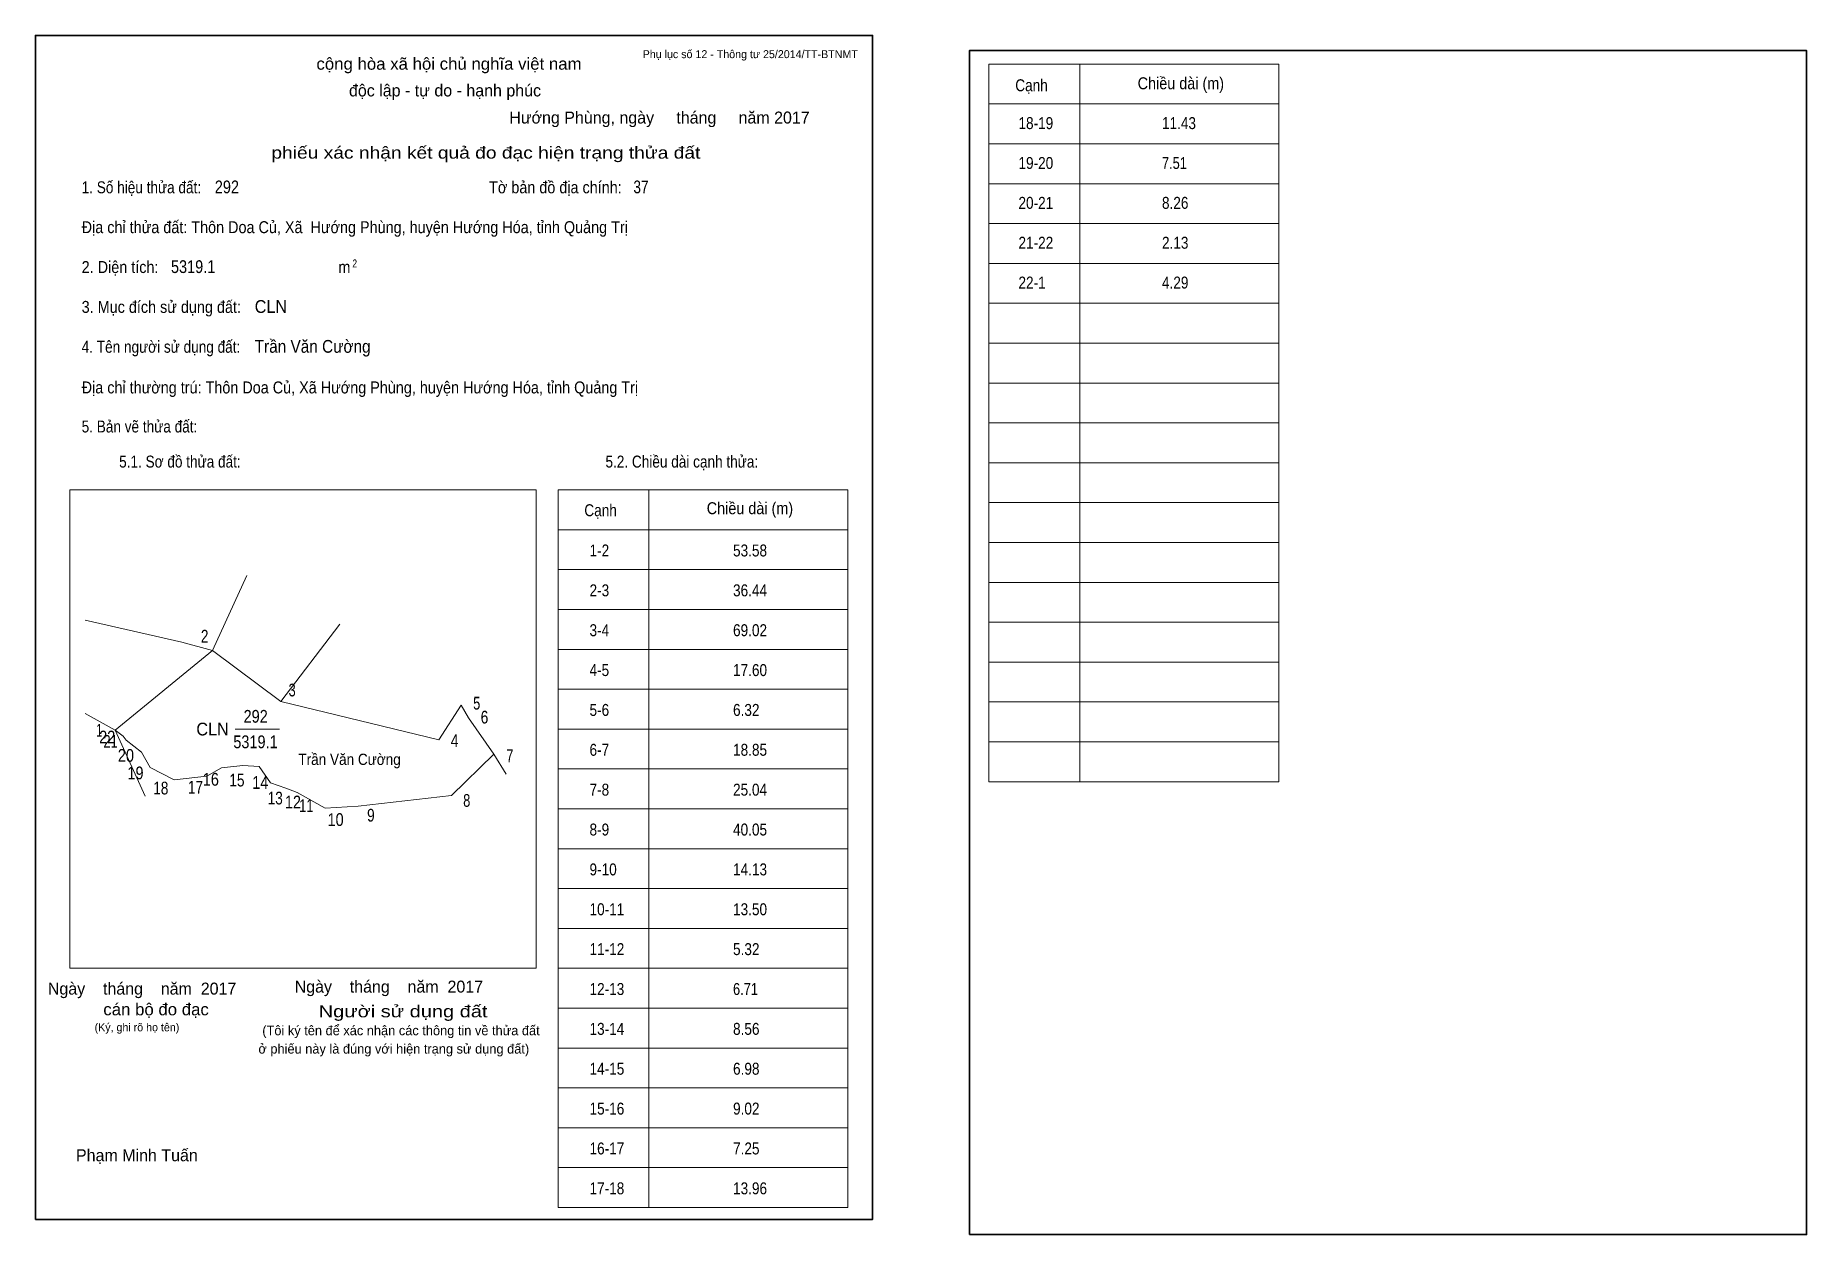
# Model space of a CAD drawing. Header units: centimetres. Extents: x 0 to 44.4, y -0.4 to 29.7.
import ezdxf
from ezdxf.enums import TextEntityAlignment as Align

# ---------------------------------------------------------------- set-up
doc = ezdxf.new("R2010")
doc.units = ezdxf.units.CM
doc.header["$LTSCALE"] = 0.12
for name, color, linetype in [('2', 7, 'Continuous'), ('30', 7, 'Continuous'), ('32', 7, 'Continuous'), ('34', 7, 'Continuous')]:
    doc.layers.add(name, color=color, linetype=linetype)
for name, color, linetype, lineweight in [('33', 7, 'Continuous', 13), ('6', 7, 'Continuous', 13), ('63', 7, 'Continuous', 13)]:
    doc.layers.add(name, color=color, linetype=linetype, lineweight=lineweight)

msp = doc.modelspace()

# ---------------------------------------------------------------- linework, layer by layer
at = {"layer": '33'}
msp.add_line((5.01, 12.3), (6.12, 12.3), dxfattribs=at)
at = {"layer": '6'}
for p, q in [((1.25, 15.03), (3.67, 14.48)), ((2, 12.27), (1.25, 12.69)), ((2, 12.27), (2.75, 10.62)), ((11.81, 11.17), (11.5, 11.67)), ((7.27, 10.32), (6.57, 10.71)), ((8.1, 10.37), (7.27, 10.32))]:
    msp.add_line(p, q, dxfattribs=at)
for points in [[(5.3, 16.15), (4.44, 14.27), (3.67, 14.48)], [(2, 12.27), (4.44, 14.27), (6.16, 12.99), (7.64, 14.93)], [(6.16, 12.99), (10.12, 12.03), (10.68, 12.9)], [(10.68, 12.9), (10.86, 12.58), (11.5, 11.67)], [(2, 12.27), (2.2, 12.12), (2.28, 12.02)], [(2.28, 12.02), (2.66, 11.72), (2.88, 11.34)], [(11.5, 11.67), (10.44, 10.63), (8.1, 10.37)], [(4.3, 11.12), (3.48, 11.03), (2.88, 11.34)], [(4.3, 11.12), (4.67, 11.33), (5.2, 11.39)], [(5.9, 10.95), (5.61, 11.36), (5.2, 11.39)], [(5.9, 10.95), (6.28, 10.82), (6.57, 10.71)]]:
    msp.add_lwpolyline(points, dxfattribs=at)
at = {"layer": '63'}
for p, q in [((23.92, 28.98), (31.19, 28.98)), ((23.92, 10.98), (23.92, 28.98)), ((26.2, 10.98), (26.2, 28.98)), ((31.19, 10.98), (31.19, 28.98)), ((23.92, 27.98), (31.19, 27.98)), ((23.92, 26.98), (31.19, 26.98)), ((23.92, 25.98), (31.19, 25.98)), ((23.92, 24.98), (31.19, 24.98)), ((23.92, 23.98), (31.19, 23.98)), ((23.92, 22.98), (31.19, 22.98)), ((23.92, 21.98), (31.19, 21.98)), ((23.92, 20.98), (31.19, 20.98)), ((23.92, 19.98), (31.19, 19.98)), ((23.92, 18.98), (31.19, 18.98)), ((0.86, 18.3), (12.56, 18.3)), ((0.86, 6.3), (0.86, 18.3)), ((12.56, 6.3), (12.56, 18.3)), ((13.11, 18.3), (20.38, 18.3)), ((13.11, 0.3), (13.11, 18.3)), ((15.39, 0.3), (15.39, 18.3)), ((20.38, 0.3), (20.38, 18.3)), ((23.92, 17.98), (31.19, 17.98)), ((13.11, 17.3), (20.38, 17.3)), ((23.92, 16.98), (31.19, 16.98)), ((13.11, 16.3), (20.38, 16.3)), ((23.92, 15.98), (31.19, 15.98)), ((13.11, 15.3), (20.38, 15.3)), ((23.92, 14.98), (31.19, 14.98)), ((13.11, 14.3), (20.38, 14.3)), ((23.92, 13.98), (31.19, 13.98)), ((13.11, 13.3), (20.38, 13.3)), ((23.92, 12.98), (31.19, 12.98)), ((13.11, 12.3), (20.38, 12.3)), ((23.92, 11.98), (31.19, 11.98)), ((13.11, 11.3), (20.38, 11.3)), ((23.92, 10.98), (31.19, 10.98)), ((13.11, 10.3), (20.38, 10.3)), ((13.11, 9.3), (20.38, 9.3)), ((13.11, 8.3), (20.38, 8.3)), ((13.11, 7.3), (20.38, 7.3)), ((0.86, 6.3), (12.56, 6.3)), ((13.11, 6.3), (20.38, 6.3)), ((13.11, 5.3), (20.38, 5.3)), ((13.11, 4.3), (20.38, 4.3)), ((13.11, 3.3), (20.38, 3.3)), ((13.11, 2.3), (20.38, 2.3)), ((13.11, 1.3), (20.38, 1.3)), ((13.11, 0.3), (20.38, 0.3))]:
    msp.add_line(p, q, dxfattribs=at)
at = {"layer": '63', "lineweight": 35}
for points in [[(0, 0), (0, 29.7), (21, 29.7), (21, 0)], [(23.43, -0.38), (23.43, 29.32), (44.43, 29.32), (44.43, -0.38)]]:
    msp.add_lwpolyline(points, close=True, dxfattribs=at)

# ---------------------------------------------------------------- texts
at = {"layer": '2', "width": 0.9}
msp.add_text('Trần Văn Cường', height=0.2828, dxfattribs=at).set_placement((7.88, 11.4), align=Align.CENTER)
at = {"layer": '30'}
for s, width, p in [('18-19', 0.85, (24.66, 27.35)), ('11.43', 0.85, (28.26, 27.35)), ('19-20', 0.85, (24.66, 26.35)), ('7.51', 0.8, (28.26, 26.35)), ('20-21', 0.85, (24.66, 25.35)), ('8.26', 0.85, (28.26, 25.35)), ('21-22', 0.85, (24.66, 24.35)), ('2.13', 0.85, (28.26, 24.35)), ('22-1', 0.85, (24.66, 23.35)), ('4.29', 0.85, (28.26, 23.35)), ('1-2', 0.85, (13.9, 16.63)), ('53.58', 0.85, (17.5, 16.63)), ('2-3', 0.85, (13.9, 15.63)), ('36.44', 0.85, (17.5, 15.63)), ('3-4', 0.85, (13.9, 14.63)), ('69.02', 0.85, (17.5, 14.63)), ('4-5', 0.85, (13.9, 13.63)), ('17.60', 0.85, (17.5, 13.63)), ('5-6', 0.85, (13.9, 12.63)), ('6.32', 0.85, (17.5, 12.63)), ('6-7', 0.85, (13.9, 11.63)), ('18.85', 0.85, (17.5, 11.63)), ('7-8', 0.85, (13.9, 10.63)), ('25.04', 0.85, (17.5, 10.63)), ('8-9', 0.85, (13.9, 9.63)), ('40.05', 0.85, (17.5, 9.63)), ('9-10', 0.85, (13.9, 8.63)), ('14.13', 0.85, (17.5, 8.63)), ('10-11', 0.85, (13.9, 7.63)), ('13.50', 0.85, (17.5, 7.63)), ('11-12', 0.85, (13.9, 6.63)), ('5.32', 0.85, (17.5, 6.63)), ('12-13', 0.85, (13.9, 5.63)), ('6.71', 0.8, (17.5, 5.63)), ('13-14', 0.85, (13.9, 4.63)), ('8.56', 0.85, (17.5, 4.63)), ('14-15', 0.85, (13.9, 3.63)), ('6.98', 0.85, (17.5, 3.63)), ('15-16', 0.85, (13.9, 2.63)), ('9.02', 0.85, (17.5, 2.63)), ('16-17', 0.85, (13.9, 1.63)), ('7.25', 0.85, (17.5, 1.63)), ('17-18', 0.85, (13.9, 0.63)), ('13.96', 0.85, (17.5, 0.63))]:
    msp.add_text(s, height=0.3, dxfattribs=dict(at, width=width)).set_placement(p)
at = {"layer": '32'}
for s, width, p in [('2', 0.8, (4.245, 14.47)), ('3', 0.75, (6.44, 13.12)), ('5', 0.75, (11.07, 12.79)), ('6', 0.8, (11.265, 12.44)), ('1', 0.65, (1.6, 12.11)), ('22', 0.85, (1.8, 11.94)), ('21', 0.75, (1.885, 11.83)), ('4', 0.8, (10.515, 11.85)), ('20', 0.85, (2.27, 11.48)), ('7', 0.75, (11.9, 11.47)), ('19', 0.85, (2.51, 11.04)), ('16', 0.85, (4.4, 10.88)), ('15', 0.8, (5.055, 10.86)), ('14', 0.85, (5.64, 10.8)), ('18', 0.8, (3.145, 10.66)), ('17', 0.8, (4.015, 10.68)), ('13', 0.8, (6.015, 10.41)), ('8', 0.75, (10.82, 10.35)), ('12', 0.85, (6.46, 10.31)), ('11', 0.75, (6.795, 10.22)), ('9', 0.8, (8.415, 9.98)), ('10', 0.85, (7.53, 9.87))]:
    msp.add_text(s, height=0.32, dxfattribs=dict(at, width=width)).set_placement(p, align=Align.CENTER)
at = {"layer": '33', "width": 0.95}
msp.add_text('CLN', height=0.32, dxfattribs=at).set_placement((4.85, 12.14), align=Align.RIGHT)
at = {"layer": '33', "width": 0.85}
for s, p in [('292', (5.525, 12.46)), ('5319.1', (5.52, 11.82))]:
    msp.add_text(s, height=0.32, dxfattribs=at).set_placement(p, align=Align.CENTER)
at = {"layer": '34'}
for s, width, p in [('292', 0.85, (4.5, 25.74)), ('37', 0.8, (15, 25.74)), ('5319.1', 0.85, (3.4, 23.74)), ('CLN', 0.95, (5.5, 22.74)), ('Trần Văn Cường', 0.9, (5.5, 21.74))]:
    msp.add_text(s, height=0.32, dxfattribs=dict(at, width=width)).set_placement(p)
at = {"layer": '63'}
for s, height, p in [('Phụ lục số 12 - Thông tư 25/2014/TT-BTNMT', 0.2, (20.63, 29.13)), ('Ngày    tháng    năm  2017', 0.3, (5.04, 5.64)), ('Ngày    tháng    năm  2017', 0.3, (11.23, 5.69)), ('(Ký, ghi rõ họ tên)', 0.2, (3.61, 4.72))]:
    msp.add_text(s, height=height, dxfattribs=at).set_placement(p, align=Align.RIGHT)
at = {"layer": '63', "width": 1.05}
msp.add_text('cộng hòa xã hội chủ nghĩa việt nam', height=0.3, dxfattribs=at).set_placement((10.375, 28.84), align=Align.CENTER)
at = {"layer": '63'}
for s, height, p in [('độc lập - tự do - hạnh phúc', 0.3, (10.275, 28.17)), ('Hướng Phùng, ngày     tháng     năm 2017', 0.3, (15.655, 27.49)), ('(Tôi ký tên để xác nhận các thông tin về thửa đất ', 0.24, (9.215, 4.62)), ('ở phiếu này là đúng với hiện trạng sử dụng đất)', 0.24, (8.99, 4.16)), ('Phạm Minh Tuấn', 0.3, (2.545, 1.46))]:
    msp.add_text(s, height=height, dxfattribs=at).set_placement(p, align=Align.CENTER)
for s, height, width, p in [('Cạnh', 0.3, 0.85, (24.58, 28.3)), ('Chiều dài (m)', 0.3, 0.9, (27.65, 28.35)), ('1. Số hiệu thửa đất:', 0.3, 0.85, (1.16, 25.74)), ('Tờ bản đồ địa chính:', 0.3, 0.9, (11.38, 25.74)), ('Địa chỉ thửa đất: Thôn Doa Củ, Xã  Hướng Phùng, huyện Hướng Hóa, tỉnh Quảng Trị', 0.3, 0.9, (1.16, 24.74)), ('2. Diện tích:', 0.3, 0.9, (1.16, 23.74)), ('2', 0.2, 0.8, (7.95, 23.88)), ('m', 0.3, 0.9, (7.6, 23.74)), ('3. Mục đích sử dụng đất:', 0.3, 0.9, (1.16, 22.74)), ('4. Tên người sử dụng đất:', 0.3, 0.85, (1.16, 21.74)), ('Địa chỉ thường trú: Thôn Doa Củ, Xã Hướng Phùng, huyện Hướng Hóa, tỉnh Quảng Trị', 0.3, 0.9, (1.16, 20.72)), ('5. Bản vẽ thửa đất:', 0.3, 0.85, (1.16, 19.74)), ('5.1. Sơ đồ thửa đất:', 0.3, 0.85, (2.1, 18.86)), ('5.2. Chiều dài cạnh thửa:', 0.3, 0.85, (14.3, 18.86)), ('Cạnh', 0.3, 0.85, (13.77, 17.64)), ('Chiều dài (m)', 0.3, 0.9, (16.84, 17.69))]:
    msp.add_text(s, height=height, dxfattribs=dict(at, width=width)).set_placement(p)
for s, width, p in [('phiếu xác nhận kết quả đo đạc hiện trạng thửa đất', 1.2, (16.68, 26.61)), ('cán bộ đo đạc', 1.05, (4.35, 5.12)), ('Người sử dụng đất', 1.25, (11.34, 5.07))]:
    msp.add_text(s, height=0.3, dxfattribs=dict(at, width=width)).set_placement(p, align=Align.RIGHT)

doc.saveas('drawing.dxf')
